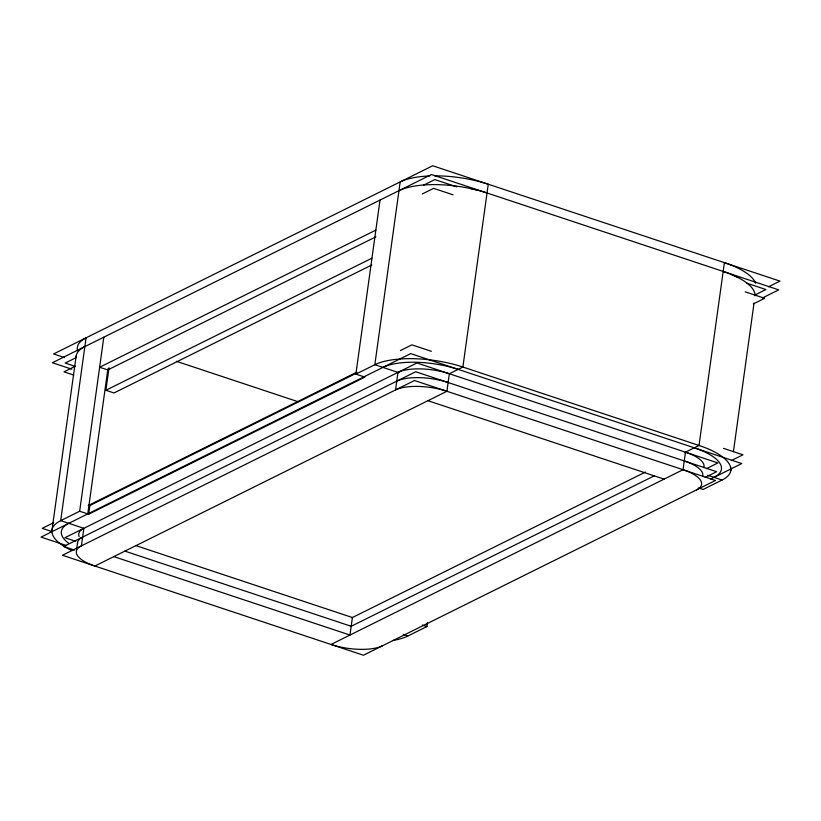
<?xml version="1.0" encoding="UTF-8"?>
<svg xmlns="http://www.w3.org/2000/svg" width="821" height="821" viewBox="0 0 821 821"><rect width="100%" height="100%" fill="white"/><g stroke="black" fill="none" stroke-linecap="round" stroke-linejoin="round"><path stroke-width="1.23" d="M52.01 529.976L76.158 355.934M71.694 550.47A64.9 23.05 7.9 0 1 59.481 521.284L79.658 511.226L103.805 337.195M76.692 548.797L77.564 542.537M87.765 513.915L107.89 368.896M79.658 511.226L88.689 514.223L89.9 505.459L356.95 372.898M371.862 264.957L113.996 392.961L105.888 390.273L109.019 367.736M88.689 514.223L364.893 377.116L355.873 374.119L380.02 200.078M446.911 391.278L449.344 373.75A37.858 13.444 7.9 0 0 397.98 372.395L395.548 389.924A37.858 13.444 7.9 0 1 446.911 391.278L94.877 566.028A37.858 13.444 7.9 0 1 81.423 545.852L83.855 528.324A37.858 13.444 7.9 0 0 79.144 536.647M393.28 640.421A64.9 23.05 7.9 0 0 406.641 636.593L426.92 626.567L427.454 622.759M696.506 489.88A37.858 13.444 7.9 0 0 683.051 469.715L685.484 452.186A37.858 13.444 7.9 0 1 703.843 467.601M730.782 470.71L731.131 468.165M733.42 451.653L754.047 303.021M83.629 347.252L84.85 346.595M698.507 487.92L703.135 489.46L723.311 479.392A64.9 23.05 7.9 0 0 699.02 445.464L462.88 367.028A64.9 23.05 7.9 0 0 376.151 364.093L355.873 374.119M75.409 357.997L65.198 363.067L74.937 366.299M423.492 185.218L434.832 179.583L456.743 186.86M75.327 366.207L63.987 371.831L73.716 375.064M422.271 193.982L433.621 188.348L453.089 194.813M375.854 230.126L99.639 367.244L107.746 369.932L375.926 236.807M105.888 390.273L371.78 258.276M53.745 522.649L42.271 528.344L52 531.577M88.186 505.551L356.796 372.211M400.422 350.557L411.896 344.851L431.374 351.326M449.436 373.709L462.88 367.028L488.249 184.232A64.9 23.05 7.9 0 0 434.607 175.848M768.466 286.816L779.95 281.11L432.688 165.77L53.57 353.964L64.5 357.597M754.55 295.17L765.89 289.536L746.422 283.071M762.647 297.859L778.729 289.875L431.466 174.534L52.359 362.728L71.786 369.183M753.329 303.934L764.679 298.3L745.201 291.835M351.799 617.823L645.347 472.106M684.457 452.689L699.02 445.464L724.389 262.658A64.9 23.05 7.9 0 1 755.648 283.296M350.577 626.587L654.45 475.749M683.051 469.715L331.017 644.464A37.858 13.444 7.9 0 0 382.381 645.819M706.429 468.637L717.893 462.952L416.935 362.985L64.9 537.734L75.706 541.326M731.48 460.509L742.954 454.813L723.486 448.348M705.208 477.401L716.682 471.716L415.713 371.749L63.679 546.499L74.485 550.091M710.637 479.012L741.743 463.578L410.685 353.615L41.05 537.108L66.614 545.596M400.299 190.051L398.975 190.667A64.89 23.05 7.9 0 1 487.027 192.997M398.985 372.734L374.828 364.709L400.186 181.903A64.9 23.05 7.9 0 1 429.906 175.951M707.599 475.236L722.09 480.049M427.957 400.689L664.097 479.125M176.423 361.312L298.136 401.736M88.976 505.151L89.9 505.459M422.292 625.027L426.92 626.567M83.65 528.262L60.703 520.637L86.072 337.831A64.9 23.05 7.9 0 0 77.585 350.844M135.742 545.565L352.404 617.525L349.972 635.054L113.832 556.617M403.132 634.376L407.965 635.977M124.792 551.086L351.193 626.29M723.168 271.423A64.89 23.039 7.9 0 1 755.022 295.776M731.46 274.512A64.685 22.967 7.9 0 1 737.032 277.036M694.279 447.814A55.438 19.683 7.9 0 1 713.983 477.35M470.731 188.594A64.685 22.967 7.9 0 1 477.945 190.308M382.925 367.398A55.438 19.683 7.9 0 1 458.139 369.378M76.066 357.751A64.9 23.05 7.9 0 1 84.861 346.606M68.861 543.41A55.438 19.683 7.9 0 1 68.81 523.326M684.262 460.95A37.858 13.444 7.9 0 1 702.632 476.365M396.759 381.16A37.858 13.444 7.9 0 1 448.122 382.514M77.543 543.954A37.858 13.444 7.9 0 1 82.634 537.088M414.502 380.513L62.468 555.263L363.426 655.23L715.46 480.48L414.502 380.513"/></g></svg>
